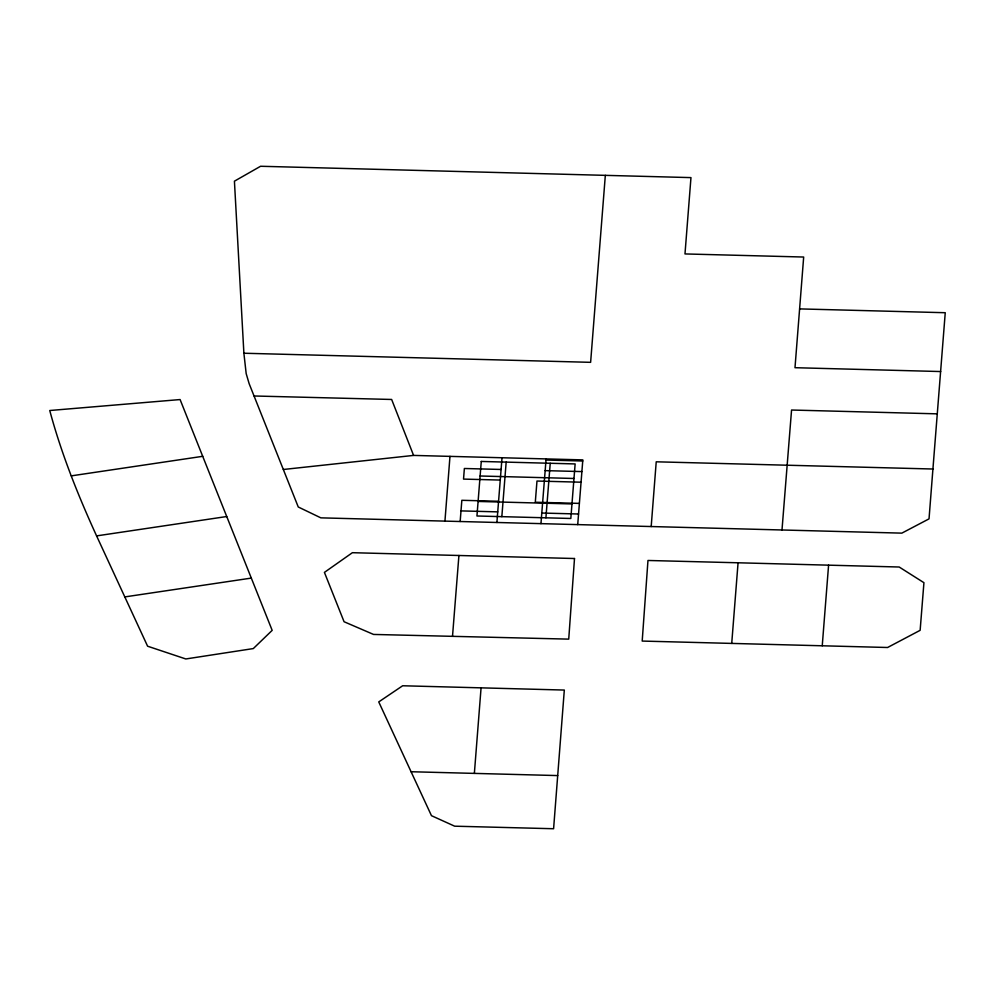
<?xml version="1.0" encoding="UTF-8"?>
<svg xmlns="http://www.w3.org/2000/svg" width="995" height="995" viewBox="0 0 995 995"><rect width="100%" height="100%" fill="white"/><g stroke="black" fill="none" stroke-linecap="round" stroke-linejoin="round"><path stroke-width="1.49" d="M444.939 521.119L449.976 456.382M651.19 526.554L656.227 461.804L932.924 469.018L945.25 312.716L799.619 308.898M932.924 469.018L929.031 518.868L901.843 533.133L320.838 517.848L298.264 506.99L249.136 383.647L246.175 373.585L243.887 353.237L234.422 181.177L260.578 166.264L690.965 177.607L684.983 253.936L803.674 257.033L794.993 367.702L940.673 371.545M460.163 521.492L461.842 500.298L498.57 501.269M452.526 636.091L458.919 555.496M474.366 773.389L481.07 687.868M496.891 522.487L502.027 457.75M501.841 516.654L506.169 462.115M540.957 523.644L546.093 458.919M545.907 517.81L550.235 463.272M577.722 524.601L582.821 459.889L413.584 455.411L283.351 469.491M605.333 175.356L590.62 362.329L243.887 353.237M731.723 643.417L738.066 562.784L899.182 567.013L923.932 582.684L920.139 630.32L887.59 647.496L642.198 641.066L647.969 560.471L738.066 562.784M781.995 529.974L791.56 410.027L937.29 413.845M822.243 645.78L828.586 565.16M71.329 475.859L202.706 456.319L272.17 630.357L253.302 648.578L185.816 658.964L147.596 646.203L96.59 535.895C78.033 495.299 61.342 453.67 49.75 410.512L180.095 399.555L202.706 456.319M96.59 535.895L226.723 516.529M124.823 596.913L251.325 578.095M254.073 395.985L391.644 399.468L413.584 455.411M546.006 460.026L582.734 460.996M501.094 469.466L464.366 468.496L463.533 479.092L500.249 480.063M545.16 470.623L581.888 471.593M480.112 475.996L573.991 478.483M581.043 482.202L536.977 481.033L535.298 502.239L579.364 503.395M478.097 501.443L571.963 503.93M461.008 510.895L497.736 511.865M541.802 513.034L578.53 514.005M411.084 771.734L431.469 815.676L454.665 826.186L553.593 828.736L564.314 690.057L402.664 685.766L378.747 701.91L411.084 771.734L557.71 775.578M574.501 558.518L568.73 639.126L373.548 634.437L344.071 621.738L324.42 572.386L352.392 552.698L574.501 558.518M481.269 461.456L476.941 515.995L570.819 518.47L575.135 463.931L481.269 461.456"/></g></svg>
